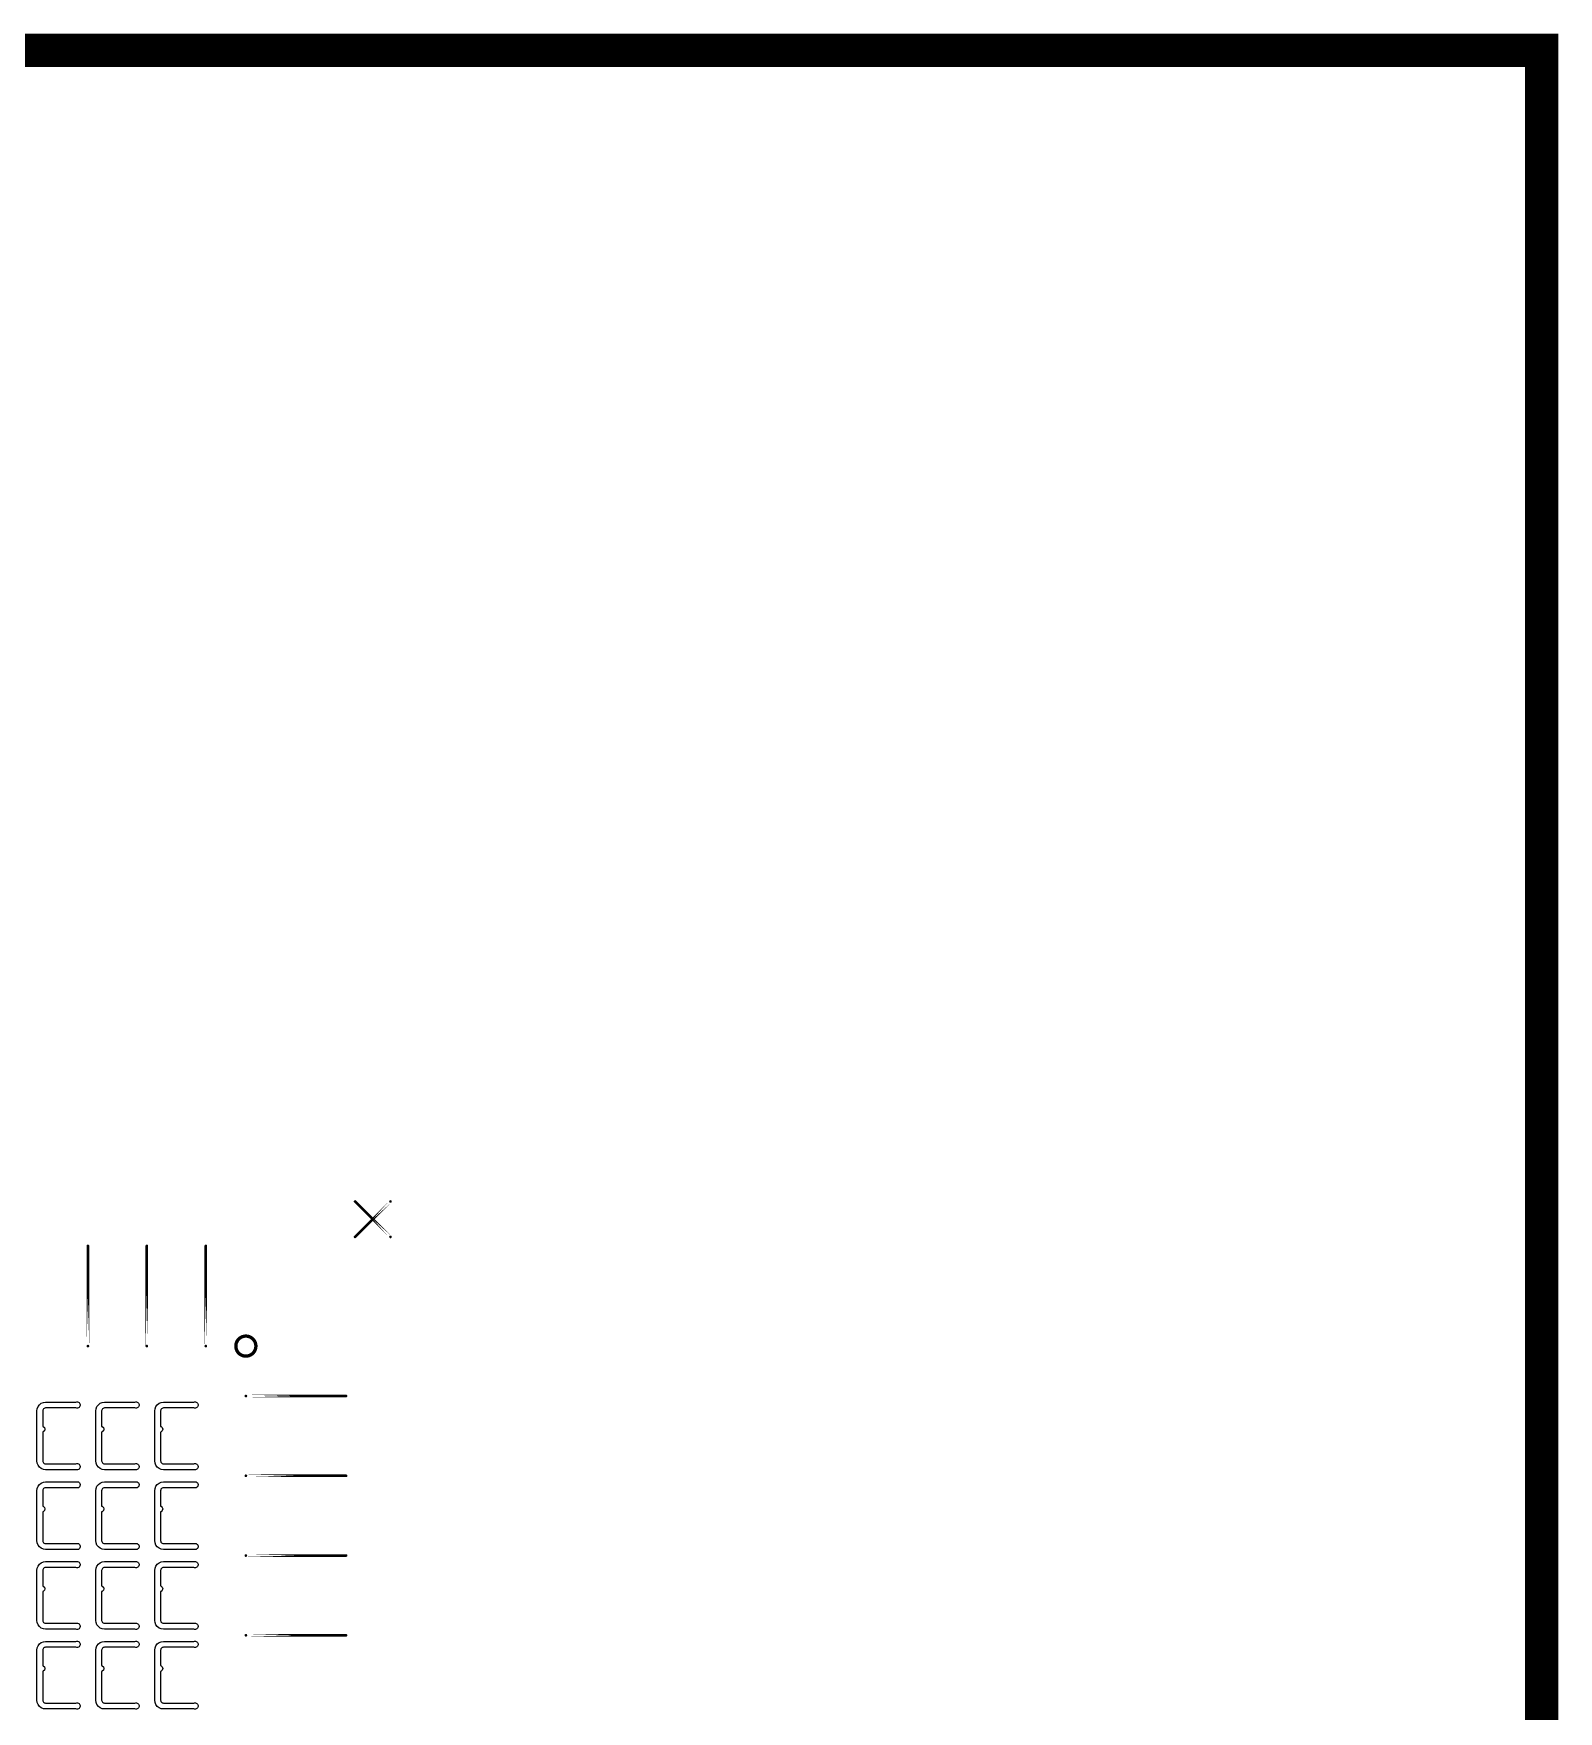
# Model space of a CAD drawing. Extents: x 11 to 212, y 11 to 212.
# Drawn here: x 166 to 211.7, y 161.5 to 211.7 of the extents above; entities that cross this region are included whole.
import ezdxf

# ---------------------------------------------------------------- set-up
doc = ezdxf.new("R2010")
doc.units = 0
doc.layers.get('0').update_dxf_attribs({"linetype": 'continuous'})
doc.layers.add('L4', color=7, linetype='continuous')

# ---------------------------------------------------------------- blocks, each defined once
blk = doc.blocks.new('cutlineendpoint')
at = {"const_width": 0.04}
blk.add_lwpolyline([(-0.02, 0, 1), (0.02, 0, 1)], format="xyb", close=True, dxfattribs=at)

msp = doc.modelspace()

# ---------------------------------------------------------------- linework, layer by layer
at = {"layer": 'L4'}
for points, const_width in [([(11.2, 211.2), (211.2, 211.2), (211.2, 11.2), (11.2, 11.2)], 1), ([(176.73, 176.73), (175.67, 175.67)], 0.08), ([(176.73, 175.67), (175.67, 176.73)], 0.08), ([(167.671, 172.4), (167.671, 175.4)], 0.08), ([(169.435, 172.4), (169.435, 175.4)], 0.08), ([(171.2, 172.4), (171.2, 175.4)], 0.08), ([(172.4, 170.906), (175.4, 170.906)], 0.08), ([(172.4, 168.518), (175.4, 168.518)], 0.08), ([(172.4, 166.129), (175.4, 166.129)], 0.08), ([(172.4, 163.741), (175.4, 163.741)], 0.08)]:
    msp.add_lwpolyline(points, close=True, dxfattribs=dict(at, const_width=const_width))
at = {"layer": 'L4', "const_width": 0.1}
msp.add_lwpolyline([(172.1, 172.4, 1), (172.7, 172.4, 1)], format="xyb", close=True, dxfattribs=at)
at = {"layer": 'L4'}
for points in [[(167.314, 168.876), (167.338, 168.882), (167.362, 168.881), (167.385, 168.874), (167.406, 168.862), (167.422, 168.845), (167.434, 168.824), (167.44, 168.8), (167.44, 168.776), (167.434, 168.753), (167.422, 168.732), (167.406, 168.715), (167.385, 168.702), (167.362, 168.695), (167.338, 168.695), (167.314, 168.7), (166.406, 168.7), (166.337, 168.709), (166.274, 168.735), (166.219, 168.778), (166.177, 168.832), (166.15, 168.896), (166.141, 168.965), (166.141, 170.459), (166.15, 170.527), (166.177, 170.591), (166.219, 170.646), (166.274, 170.688), (166.337, 170.715), (166.406, 170.724), (167.314, 170.724), (167.338, 170.729), (167.362, 170.728), (167.385, 170.721), (167.406, 170.709), (167.422, 170.692), (167.434, 170.671), (167.44, 170.647), (167.44, 170.623), (167.434, 170.6), (167.422, 170.579), (167.406, 170.562), (167.385, 170.549), (167.362, 170.542), (167.338, 170.542), (167.314, 170.547), (166.406, 170.547), (166.383, 170.544), (166.362, 170.535), (166.343, 170.521), (166.329, 170.503), (166.321, 170.482), (166.318, 170.459), (166.318, 169.998), (166.335, 169.993), (166.37, 169.959), (166.382, 169.912), (166.37, 169.865), (166.335, 169.83), (166.318, 169.826), (166.318, 168.965), (166.321, 168.942), (166.329, 168.921), (166.343, 168.902), (166.362, 168.888), (166.383, 168.879), (166.406, 168.876)], [(169.079, 168.876), (169.103, 168.882), (169.127, 168.881), (169.15, 168.874), (169.17, 168.862), (169.187, 168.845), (169.199, 168.824), (169.205, 168.8), (169.205, 168.776), (169.199, 168.753), (169.187, 168.732), (169.17, 168.715), (169.15, 168.702), (169.127, 168.695), (169.103, 168.695), (169.079, 168.7), (168.171, 168.7), (168.102, 168.709), (168.038, 168.735), (167.983, 168.778), (167.941, 168.832), (167.915, 168.896), (167.906, 168.965), (167.906, 170.459), (167.915, 170.527), (167.941, 170.591), (167.983, 170.646), (168.038, 170.688), (168.102, 170.715), (168.171, 170.724), (169.079, 170.724), (169.103, 170.729), (169.127, 170.728), (169.15, 170.721), (169.17, 170.709), (169.187, 170.692), (169.199, 170.671), (169.205, 170.647), (169.205, 170.623), (169.199, 170.6), (169.187, 170.579), (169.17, 170.562), (169.15, 170.549), (169.127, 170.542), (169.103, 170.542), (169.079, 170.547), (168.171, 170.547), (168.148, 170.544), (168.126, 170.535), (168.108, 170.521), (168.094, 170.503), (168.085, 170.482), (168.082, 170.459), (168.082, 169.998), (168.1, 169.993), (168.134, 169.959), (168.147, 169.912), (168.134, 169.865), (168.1, 169.83), (168.082, 169.826), (168.082, 168.965), (168.085, 168.942), (168.094, 168.921), (168.108, 168.902), (168.126, 168.888), (168.148, 168.879), (168.171, 168.876)], [(170.844, 168.876), (170.867, 168.882), (170.891, 168.881), (170.914, 168.874), (170.935, 168.862), (170.952, 168.845), (170.964, 168.824), (170.97, 168.8), (170.97, 168.776), (170.964, 168.753), (170.952, 168.732), (170.935, 168.715), (170.914, 168.702), (170.891, 168.695), (170.867, 168.695), (170.844, 168.7), (169.935, 168.7), (169.867, 168.709), (169.803, 168.735), (169.748, 168.778), (169.706, 168.832), (169.68, 168.896), (169.671, 168.965), (169.671, 170.459), (169.68, 170.527), (169.706, 170.591), (169.748, 170.646), (169.803, 170.688), (169.867, 170.715), (169.935, 170.724), (170.844, 170.724), (170.867, 170.729), (170.891, 170.728), (170.914, 170.721), (170.935, 170.709), (170.952, 170.692), (170.964, 170.671), (170.97, 170.647), (170.97, 170.623), (170.964, 170.6), (170.952, 170.579), (170.935, 170.562), (170.914, 170.549), (170.891, 170.542), (170.867, 170.542), (170.844, 170.547), (169.935, 170.547), (169.912, 170.544), (169.891, 170.535), (169.873, 170.521), (169.859, 170.503), (169.85, 170.482), (169.847, 170.459), (169.847, 169.998), (169.865, 169.993), (169.899, 169.959), (169.912, 169.912), (169.899, 169.865), (169.865, 169.83), (169.847, 169.826), (169.847, 168.965), (169.85, 168.942), (169.859, 168.921), (169.873, 168.902), (169.891, 168.888), (169.912, 168.879), (169.935, 168.876)], [(167.314, 166.488), (167.338, 166.494), (167.362, 166.493), (167.385, 166.486), (167.406, 166.474), (167.422, 166.456), (167.434, 166.435), (167.44, 166.412), (167.44, 166.388), (167.434, 166.365), (167.422, 166.344), (167.406, 166.326), (167.385, 166.314), (167.362, 166.307), (167.338, 166.306), (167.314, 166.312), (166.406, 166.312), (166.337, 166.321), (166.274, 166.347), (166.219, 166.389), (166.177, 166.444), (166.15, 166.508), (166.141, 166.576), (166.141, 168.071), (166.15, 168.139), (166.177, 168.203), (166.219, 168.258), (166.274, 168.3), (166.337, 168.326), (166.406, 168.335), (167.314, 168.335), (167.338, 168.341), (167.362, 168.34), (167.385, 168.333), (167.406, 168.321), (167.422, 168.303), (167.434, 168.282), (167.44, 168.259), (167.44, 168.235), (167.434, 168.212), (167.422, 168.191), (167.406, 168.173), (167.385, 168.161), (167.362, 168.154), (167.338, 168.153), (167.314, 168.159), (166.406, 168.159), (166.383, 168.156), (166.362, 168.147), (166.343, 168.133), (166.329, 168.115), (166.321, 168.093), (166.318, 168.071), (166.318, 167.61), (166.335, 167.605), (166.37, 167.571), (166.382, 167.524), (166.37, 167.476), (166.335, 167.442), (166.318, 167.437), (166.318, 166.576), (166.321, 166.554), (166.329, 166.532), (166.343, 166.514), (166.362, 166.5), (166.383, 166.491), (166.406, 166.488)], [(169.079, 166.488), (169.103, 166.494), (169.127, 166.493), (169.15, 166.486), (169.17, 166.474), (169.187, 166.456), (169.199, 166.435), (169.205, 166.412), (169.205, 166.388), (169.199, 166.365), (169.187, 166.344), (169.17, 166.326), (169.15, 166.314), (169.127, 166.307), (169.103, 166.306), (169.079, 166.312), (168.171, 166.312), (168.102, 166.321), (168.038, 166.347), (167.983, 166.389), (167.941, 166.444), (167.915, 166.508), (167.906, 166.576), (167.906, 168.071), (167.915, 168.139), (167.941, 168.203), (167.983, 168.258), (168.038, 168.3), (168.102, 168.326), (168.171, 168.335), (169.079, 168.335), (169.103, 168.341), (169.127, 168.34), (169.15, 168.333), (169.17, 168.321), (169.187, 168.303), (169.199, 168.282), (169.205, 168.259), (169.205, 168.235), (169.199, 168.212), (169.187, 168.191), (169.17, 168.173), (169.15, 168.161), (169.127, 168.154), (169.103, 168.153), (169.079, 168.159), (168.171, 168.159), (168.148, 168.156), (168.126, 168.147), (168.108, 168.133), (168.094, 168.115), (168.085, 168.093), (168.082, 168.071), (168.082, 167.61), (168.1, 167.605), (168.134, 167.571), (168.147, 167.524), (168.134, 167.476), (168.1, 167.442), (168.082, 167.437), (168.082, 166.576), (168.085, 166.554), (168.094, 166.532), (168.108, 166.514), (168.126, 166.5), (168.148, 166.491), (168.171, 166.488)], [(170.844, 166.488), (170.867, 166.494), (170.891, 166.493), (170.914, 166.486), (170.935, 166.474), (170.952, 166.456), (170.964, 166.435), (170.97, 166.412), (170.97, 166.388), (170.964, 166.365), (170.952, 166.344), (170.935, 166.326), (170.914, 166.314), (170.891, 166.307), (170.867, 166.306), (170.844, 166.312), (169.935, 166.312), (169.867, 166.321), (169.803, 166.347), (169.748, 166.389), (169.706, 166.444), (169.68, 166.508), (169.671, 166.576), (169.671, 168.071), (169.68, 168.139), (169.706, 168.203), (169.748, 168.258), (169.803, 168.3), (169.867, 168.326), (169.935, 168.335), (170.844, 168.335), (170.867, 168.341), (170.891, 168.34), (170.914, 168.333), (170.935, 168.321), (170.952, 168.303), (170.964, 168.282), (170.97, 168.259), (170.97, 168.235), (170.964, 168.212), (170.952, 168.191), (170.935, 168.173), (170.914, 168.161), (170.891, 168.154), (170.867, 168.153), (170.844, 168.159), (169.935, 168.159), (169.912, 168.156), (169.891, 168.147), (169.873, 168.133), (169.859, 168.115), (169.85, 168.093), (169.847, 168.071), (169.847, 167.61), (169.865, 167.605), (169.899, 167.571), (169.912, 167.524), (169.899, 167.476), (169.865, 167.442), (169.847, 167.437), (169.847, 166.576), (169.85, 166.554), (169.859, 166.532), (169.873, 166.514), (169.891, 166.5), (169.912, 166.491), (169.935, 166.488)], [(167.314, 164.1), (167.338, 164.105), (167.362, 164.105), (167.385, 164.098), (167.406, 164.085), (167.422, 164.068), (167.434, 164.047), (167.44, 164.024), (167.44, 164), (167.434, 163.976), (167.422, 163.955), (167.406, 163.938), (167.385, 163.926), (167.362, 163.919), (167.338, 163.918), (167.314, 163.924), (166.406, 163.924), (166.337, 163.933), (166.274, 163.959), (166.219, 164.001), (166.177, 164.056), (166.15, 164.12), (166.141, 164.188), (166.141, 165.682), (166.15, 165.751), (166.177, 165.815), (166.219, 165.87), (166.274, 165.912), (166.337, 165.938), (166.406, 165.947), (167.314, 165.947), (167.338, 165.952), (167.362, 165.952), (167.385, 165.945), (167.406, 165.932), (167.422, 165.915), (167.434, 165.894), (167.44, 165.871), (167.44, 165.847), (167.434, 165.823), (167.422, 165.802), (167.406, 165.785), (167.385, 165.773), (167.362, 165.766), (167.338, 165.765), (167.314, 165.771), (166.406, 165.771), (166.383, 165.768), (166.362, 165.759), (166.343, 165.745), (166.329, 165.726), (166.321, 165.705), (166.318, 165.682), (166.318, 165.222), (166.335, 165.217), (166.37, 165.182), (166.382, 165.135), (166.37, 165.088), (166.335, 165.054), (166.318, 165.049), (166.318, 164.188), (166.321, 164.165), (166.329, 164.144), (166.343, 164.126), (166.362, 164.112), (166.383, 164.103), (166.406, 164.1)], [(169.079, 164.1), (169.103, 164.105), (169.127, 164.105), (169.15, 164.098), (169.17, 164.085), (169.187, 164.068), (169.199, 164.047), (169.205, 164.024), (169.205, 164), (169.199, 163.976), (169.187, 163.955), (169.17, 163.938), (169.15, 163.926), (169.127, 163.919), (169.103, 163.918), (169.079, 163.924), (168.171, 163.924), (168.102, 163.933), (168.038, 163.959), (167.983, 164.001), (167.941, 164.056), (167.915, 164.12), (167.906, 164.188), (167.906, 165.682), (167.915, 165.751), (167.941, 165.815), (167.983, 165.87), (168.038, 165.912), (168.102, 165.938), (168.171, 165.947), (169.079, 165.947), (169.103, 165.952), (169.127, 165.952), (169.15, 165.945), (169.17, 165.932), (169.187, 165.915), (169.199, 165.894), (169.205, 165.871), (169.205, 165.847), (169.199, 165.823), (169.187, 165.802), (169.17, 165.785), (169.15, 165.773), (169.127, 165.766), (169.103, 165.765), (169.079, 165.771), (168.171, 165.771), (168.148, 165.768), (168.126, 165.759), (168.108, 165.745), (168.094, 165.726), (168.085, 165.705), (168.082, 165.682), (168.082, 165.222), (168.1, 165.217), (168.134, 165.182), (168.147, 165.135), (168.134, 165.088), (168.1, 165.054), (168.082, 165.049), (168.082, 164.188), (168.085, 164.165), (168.094, 164.144), (168.108, 164.126), (168.126, 164.112), (168.148, 164.103), (168.171, 164.1)], [(170.844, 164.1), (170.867, 164.105), (170.891, 164.105), (170.914, 164.098), (170.935, 164.085), (170.952, 164.068), (170.964, 164.047), (170.97, 164.024), (170.97, 164), (170.964, 163.976), (170.952, 163.955), (170.935, 163.938), (170.914, 163.926), (170.891, 163.919), (170.867, 163.918), (170.844, 163.924), (169.935, 163.924), (169.867, 163.933), (169.803, 163.959), (169.748, 164.001), (169.706, 164.056), (169.68, 164.12), (169.671, 164.188), (169.671, 165.682), (169.68, 165.751), (169.706, 165.815), (169.748, 165.87), (169.803, 165.912), (169.867, 165.938), (169.935, 165.947), (170.844, 165.947), (170.867, 165.952), (170.891, 165.952), (170.914, 165.945), (170.935, 165.932), (170.952, 165.915), (170.964, 165.894), (170.97, 165.871), (170.97, 165.847), (170.964, 165.823), (170.952, 165.802), (170.935, 165.785), (170.914, 165.773), (170.891, 165.766), (170.867, 165.765), (170.844, 165.771), (169.935, 165.771), (169.912, 165.768), (169.891, 165.759), (169.873, 165.745), (169.859, 165.726), (169.85, 165.705), (169.847, 165.682), (169.847, 165.222), (169.865, 165.217), (169.899, 165.182), (169.912, 165.135), (169.899, 165.088), (169.865, 165.054), (169.847, 165.049), (169.847, 164.188), (169.85, 164.165), (169.859, 164.144), (169.873, 164.126), (169.891, 164.112), (169.912, 164.103), (169.935, 164.1)], [(167.314, 161.712), (167.338, 161.717), (167.362, 161.716), (167.385, 161.71), (167.406, 161.697), (167.422, 161.68), (167.434, 161.659), (167.44, 161.636), (167.44, 161.611), (167.434, 161.588), (167.422, 161.567), (167.406, 161.55), (167.385, 161.537), (167.362, 161.531), (167.338, 161.53), (167.314, 161.535), (166.406, 161.535), (166.337, 161.544), (166.274, 161.571), (166.219, 161.613), (166.177, 161.668), (166.15, 161.731), (166.141, 161.8), (166.141, 163.294), (166.15, 163.363), (166.177, 163.426), (166.219, 163.481), (166.274, 163.523), (166.337, 163.55), (166.406, 163.559), (167.314, 163.559), (167.338, 163.564), (167.362, 163.564), (167.385, 163.557), (167.406, 163.544), (167.422, 163.527), (167.434, 163.506), (167.44, 163.483), (167.44, 163.459), (167.434, 163.435), (167.422, 163.414), (167.406, 163.397), (167.385, 163.384), (167.362, 163.378), (167.338, 163.377), (167.314, 163.382), (166.406, 163.382), (166.383, 163.379), (166.362, 163.371), (166.343, 163.357), (166.329, 163.338), (166.321, 163.317), (166.318, 163.294), (166.318, 162.833), (166.335, 162.829), (166.37, 162.794), (166.382, 162.747), (166.37, 162.7), (166.335, 162.666), (166.318, 162.661), (166.318, 161.8), (166.321, 161.777), (166.329, 161.756), (166.343, 161.738), (166.362, 161.724), (166.383, 161.715), (166.406, 161.712)], [(169.079, 161.712), (169.103, 161.717), (169.127, 161.716), (169.15, 161.71), (169.17, 161.697), (169.187, 161.68), (169.199, 161.659), (169.205, 161.636), (169.205, 161.611), (169.199, 161.588), (169.187, 161.567), (169.17, 161.55), (169.15, 161.537), (169.127, 161.531), (169.103, 161.53), (169.079, 161.535), (168.171, 161.535), (168.102, 161.544), (168.038, 161.571), (167.983, 161.613), (167.941, 161.668), (167.915, 161.731), (167.906, 161.8), (167.906, 163.294), (167.915, 163.363), (167.941, 163.426), (167.983, 163.481), (168.038, 163.523), (168.102, 163.55), (168.171, 163.559), (169.079, 163.559), (169.103, 163.564), (169.127, 163.564), (169.15, 163.557), (169.17, 163.544), (169.187, 163.527), (169.199, 163.506), (169.205, 163.483), (169.205, 163.459), (169.199, 163.435), (169.187, 163.414), (169.17, 163.397), (169.15, 163.384), (169.127, 163.378), (169.103, 163.377), (169.079, 163.382), (168.171, 163.382), (168.148, 163.379), (168.126, 163.371), (168.108, 163.357), (168.094, 163.338), (168.085, 163.317), (168.082, 163.294), (168.082, 162.833), (168.1, 162.829), (168.134, 162.794), (168.147, 162.747), (168.134, 162.7), (168.1, 162.666), (168.082, 162.661), (168.082, 161.8), (168.085, 161.777), (168.094, 161.756), (168.108, 161.738), (168.126, 161.724), (168.148, 161.715), (168.171, 161.712)], [(170.844, 161.712), (170.867, 161.717), (170.891, 161.716), (170.914, 161.71), (170.935, 161.697), (170.952, 161.68), (170.964, 161.659), (170.97, 161.636), (170.97, 161.611), (170.964, 161.588), (170.952, 161.567), (170.935, 161.55), (170.914, 161.537), (170.891, 161.531), (170.867, 161.53), (170.844, 161.535), (169.935, 161.535), (169.867, 161.544), (169.803, 161.571), (169.748, 161.613), (169.706, 161.668), (169.68, 161.731), (169.671, 161.8), (169.671, 163.294), (169.68, 163.363), (169.706, 163.426), (169.748, 163.481), (169.803, 163.523), (169.867, 163.55), (169.935, 163.559), (170.844, 163.559), (170.867, 163.564), (170.891, 163.564), (170.914, 163.557), (170.935, 163.544), (170.952, 163.527), (170.964, 163.506), (170.97, 163.483), (170.97, 163.459), (170.964, 163.435), (170.952, 163.414), (170.935, 163.397), (170.914, 163.384), (170.891, 163.378), (170.867, 163.377), (170.844, 163.382), (169.935, 163.382), (169.912, 163.379), (169.891, 163.371), (169.873, 163.357), (169.859, 163.338), (169.85, 163.317), (169.847, 163.294), (169.847, 162.833), (169.865, 162.829), (169.899, 162.794), (169.912, 162.747), (169.899, 162.7), (169.865, 162.666), (169.847, 162.661), (169.847, 161.8), (169.85, 161.777), (169.859, 161.756), (169.873, 161.738), (169.891, 161.724), (169.912, 161.715), (169.935, 161.712)]]:
    msp.add_lwpolyline(points, close=True, dxfattribs=at)

# ---------------------------------------------------------------- block references
for p in [(175.67, 176.73), (176.73, 176.73), (167.671, 175.4), (169.435, 175.4), (171.2, 175.4), (175.67, 175.67), (176.73, 175.67), (167.671, 172.4), (169.435, 172.4), (171.2, 172.4), (172.4, 170.906), (175.4, 170.906), (172.4, 168.518), (175.4, 168.518), (172.4, 166.129), (175.4, 166.129), (172.4, 163.741), (175.4, 163.741)]:
    msp.add_blockref('cutlineendpoint', p, dxfattribs=at)

doc.saveas('drawing.dxf')
